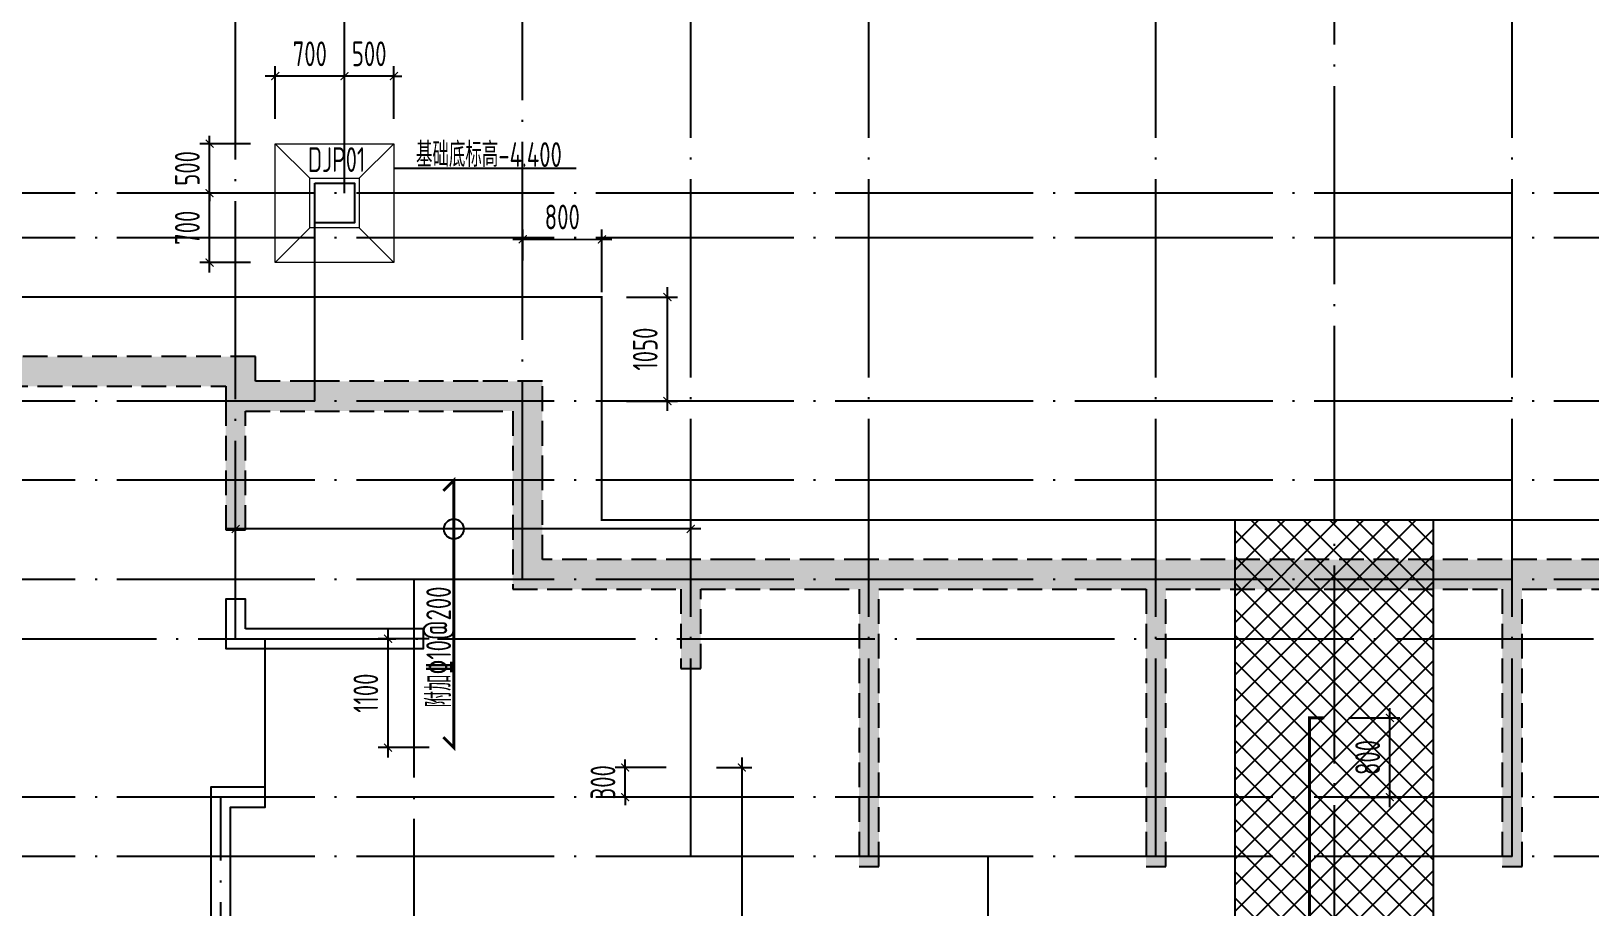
# Model space of a CAD drawing. Extents: x -1058961 to 23600, y -449123 to 2751847.
# Drawn here: x -520260 to -504510, y 26357 to 35200 of the extents above; entities that cross this region are included whole.
import ezdxf
from ezdxf.enums import TextEntityAlignment as Align

# ---------------------------------------------------------------- set-up
doc = ezdxf.new("R2010")
doc.units = 0
doc.header["$LTSCALE"] = 1000
doc.linetypes.add('DASH', pattern=[0.35, 0.25, -0.1])
doc.linetypes.add('DOTE', pattern=[2.42, 2, -0.2, 0.02, -0.2])
doc.layers.get('0').update_dxf_attribs({"linetype": 'CONTINUOUS'})
doc.layers.get('DEFPOINTS').update_dxf_attribs({"linetype": 'CONTINUOUS'})
for name, color, linetype in [('A-DOTE', 10, 'DOTE'), ('DIM_ELEV', 3, 'CONTINUOUS'), ('S-B板配筋', 6, 'CONTINUOUS'), ('S-B板配筋号', 7, 'CONTINUOUS'), ('S-J基础底板', 5, 'CONTINUOUS'), ('S-J基础底板标注', 3, 'CONTINUOUS'), ('S-Q墙填充', 252, 'CONTINUOUS'), ('S-Q墙实线', 6, 'CONTINUOUS'), ('S-Q墙虚线', 6, 'DASH'), ('后浇带', 8, 'CONTINUOUS'), ('独立基础', 2, 'CONTINUOUS')]:
    doc.layers.add(name, color=color, linetype=linetype)
doc.layers.add('独基集中标注', color=7, linetype='CONTINUOUS', lineweight=18)
doc.styles.add('TSSD_DIMENSION', font='Tssdeng.shx', dxfattribs={"width": 0.7, "bigfont": 'tssdchn.shx'})
doc.styles.add('TSSD_REIN', font='tssdeng.shx', dxfattribs={"width": 0.7, "height": 300, "bigfont": 'tssdchn.shx'})
doc.styles.add('样式 1', font='yjkeng.shx', dxfattribs={"width": 0.7, "height": 250, "bigfont": 'yjkchn.shx'})
doc.dimstyles.new('TSSD_100_100$0', dxfattribs={"dimtxt": 300, "dimasz": 80, "dimexe": 100, "dimexo": 250, "dimgap": 100, "dimtad": 1, "dimdec": 0, "dimzin": 0, "dimdsep": 46, "dimtxsty": 'TSSD_DIMENSION', "dimblk": 'ARCHTICK', "dimcen": 0, "dimdle": 100, "dimclrd": 3, "dimclre": 3, "dimclrt": 7, "dimadec": 0, "dimazin": 0, "dimtfac": 1, "dimtdec": 0, "dimtix": 1, "dimtmove": 2, "dimatfit": 3, "dimldrblk": 'ARCHTICK', "dimfxl": 0, "dimtolj": 1, "dimtzin": 0, "dimarcsym": 0})

# ---------------------------------------------------------------- blocks, each defined once
blk = doc.blocks.new('_ArchTick')
at = {"color": 0, "linetype": 'ByBlock', "const_width": 0.15}
blk.add_lwpolyline([(-0.5, -0.5), (0.5, 0.5)], dxfattribs=at)
blk = doc.blocks.new('*D606')
at = {"layer": 'DEFPOINTS', "color": 0}
for p in [(-517794, 34747), (-517794, 34064), (-517094, 34064)]:
    blk.add_point(p, dxfattribs=at)
at = {"layer": 'S-J基础底板标注', "color": 3, "lineweight": -2}
for p, q in [((-517794, 34314), (-517794, 34847)), ((-517094, 34314), (-517094, 34847)), ((-516994, 34747), (-517894, 34747))]:
    blk.add_line(p, q, dxfattribs=at)
at = {"layer": 'S-J基础底板标注', "color": 3, "lineweight": -2, "xscale": 80, "yscale": 80, "zscale": 80}
for p, rotation in [((-517794, 34747), 180.0000007619003), ((-517094, 34747), 7.61900302848062e-07)]:
    blk.add_blockref('_ArchTick', p, dxfattribs=dict(at, rotation=rotation))
at = {"layer": 'S-J基础底板标注', "color": 7, "insert": (-517444, 34972), "char_height": 250, "attachment_point": 5, "rotation": 0, "style": 'TSSD_DIMENSION'}
blk.add_mtext('\\A1;700', dxfattribs=at)
blk = doc.blocks.new('*D607')
at = {"layer": 'DEFPOINTS', "color": 0}
for p in [(-517094, 34747), (-517094, 34064), (-516594, 34064)]:
    blk.add_point(p, dxfattribs=at)
at = {"layer": 'S-J基础底板标注', "color": 3, "lineweight": -2}
for p, q in [((-517094, 34314), (-517094, 34847)), ((-516594, 34314), (-516594, 34847)), ((-517094, 34747), (-517174, 34747)), ((-516594, 34747), (-517094, 34747)), ((-516594, 34747), (-516514, 34747))]:
    blk.add_line(p, q, dxfattribs=at)
at = {"layer": 'S-J基础底板标注', "color": 3, "lineweight": -2, "xscale": 80, "yscale": 80, "zscale": 80}
for p, rotation in [((-517094, 34747), 1.92212176019969e-06), ((-516594, 34747), 180.0000019221217)]:
    blk.add_blockref('_ArchTick', p, dxfattribs=dict(at, rotation=rotation))
at = {"layer": 'S-J基础底板标注', "color": 7, "insert": (-516844, 34972), "char_height": 250, "attachment_point": 5, "rotation": 0, "style": 'TSSD_DIMENSION'}
blk.add_mtext('\\A1;500', dxfattribs=at)
blk = doc.blocks.new('*D627')
at = {"layer": 'DEFPOINTS', "color": 0}
for p in [(-507194, 28265), (-506530, 28265), (-507194, 27465)]:
    blk.add_point(p, dxfattribs=at)
at = {"layer": 'S-J基础底板标注', "color": 3, "lineweight": -2}
for p, q in [((-506530, 27365), (-506530, 28365)), ((-506944, 28265), (-506430, 28265)), ((-506944, 27465), (-506430, 27465))]:
    blk.add_line(p, q, dxfattribs=at)
at = {"layer": 'S-J基础底板标注', "color": 3, "lineweight": -2, "xscale": 80, "yscale": 80, "zscale": 80}
for p, rotation in [((-506530, 28265), 89.99963929214209), ((-506530, 27465), 269.999639292142)]:
    blk.add_blockref('_ArchTick', p, dxfattribs=dict(at, rotation=rotation))
at = {"layer": 'S-J基础底板标注', "color": 7, "insert": (-506755, 27865), "char_height": 250, "attachment_point": 5, "rotation": 89.9996, "style": 'TSSD_DIMENSION'}
blk.add_mtext('\\A1;800', dxfattribs=at)
blk = doc.blocks.new('*D683')
at = {"layer": 'DEFPOINTS', "color": 0, "ltscale": 0.5}
for p in [(-518194, 30173), (-518194, 29665), (-513594, 29665)]:
    blk.add_point(p, dxfattribs=at)
at = {"layer": 'S-J基础底板标注', "color": 3, "lineweight": -2, "ltscale": 0.5}
for p, q in [((-518194, 29915), (-518194, 30273)), ((-513594, 29915), (-513594, 30273)), ((-513494, 30173), (-518294, 30173))]:
    blk.add_line(p, q, dxfattribs=at)
at = {"layer": 'S-J基础底板标注', "color": 3, "lineweight": -2, "ltscale": 0.5, "xscale": 80, "yscale": 80, "zscale": 80}
for p, rotation in [((-518194, 30173), 179.9999957811141), ((-513594, 30173), 359.9999957811141)]:
    blk.add_blockref('_ArchTick', p, dxfattribs=dict(at, rotation=rotation))
blk = doc.blocks.new('*D635')
at = {"layer": 'DEFPOINTS', "color": 0}
for p in [(-518457, 34064), (-517794, 34064), (-517794, 33565)]:
    blk.add_point(p, dxfattribs=at)
at = {"layer": 'S-J基础底板标注', "color": 3, "lineweight": -2}
for p, q in [((-518044, 34064), (-518557, 34064)), ((-518457, 34064), (-518457, 34144)), ((-518457, 33565), (-518457, 34064)), ((-518044, 33565), (-518557, 33565)), ((-518457, 33565), (-518457, 33485))]:
    blk.add_line(p, q, dxfattribs=at)
at = {"layer": 'S-J基础底板标注', "color": 3, "lineweight": -2, "xscale": 80, "yscale": 80, "zscale": 80}
for p, rotation in [((-518457, 34064), 270), ((-518457, 33565), 90)]:
    blk.add_blockref('_ArchTick', p, dxfattribs=dict(at, rotation=rotation))
at = {"layer": 'S-J基础底板标注', "color": 7, "insert": (-518682, 33815), "char_height": 250, "attachment_point": 5, "rotation": 90, "style": 'TSSD_DIMENSION'}
blk.add_mtext('\\A1;500', dxfattribs=at)
blk = doc.blocks.new('*D636')
at = {"layer": 'DEFPOINTS', "color": 0}
for p in [(-518457, 33565), (-517794, 33565), (-517794, 32864)]:
    blk.add_point(p, dxfattribs=at)
at = {"layer": 'S-J基础底板标注', "color": 3, "lineweight": -2}
for p, q in [((-518044, 33565), (-518557, 33565)), ((-518457, 32764), (-518457, 33665)), ((-518044, 32864), (-518557, 32864))]:
    blk.add_line(p, q, dxfattribs=at)
at = {"layer": 'S-J基础底板标注', "color": 3, "lineweight": -2, "xscale": 80, "yscale": 80, "zscale": 80}
for p, rotation in [((-518457, 33565), 90), ((-518457, 32864), 270)]:
    blk.add_blockref('_ArchTick', p, dxfattribs=dict(at, rotation=rotation))
at = {"layer": 'S-J基础底板标注', "color": 7, "insert": (-518682, 33215), "char_height": 250, "attachment_point": 5, "rotation": 90, "style": 'TSSD_DIMENSION'}
blk.add_mtext('\\A1;700', dxfattribs=at)
blk = doc.blocks.new('*D684')
at = {"layer": 'DEFPOINTS', "color": 0, "ltscale": 0.5}
for p in [(-513586, 27765), (-513586, 23964), (-513078, 23964)]:
    blk.add_point(p, dxfattribs=at)
at = {"layer": 'S-J基础底板标注', "color": 3, "lineweight": -2, "ltscale": 0.5}
for p, q in [((-513336, 27765), (-512978, 27765)), ((-513078, 27865), (-513078, 23864)), ((-513336, 23964), (-512978, 23964))]:
    blk.add_line(p, q, dxfattribs=at)
at = {"layer": 'S-J基础底板标注', "color": 3, "lineweight": -2, "ltscale": 0.5, "xscale": 80, "yscale": 80, "zscale": 80}
for p, rotation in [((-513078, 27765), 90.00047044085156), ((-513078, 23964), 270.0004704408515)]:
    blk.add_blockref('_ArchTick', p, dxfattribs=dict(at, rotation=rotation))
blk = doc.blocks.new('*D656')
at = {"layer": 'DEFPOINTS', "color": 0}
for p in [(-514257, 27765), (-513594, 27765), (-513594, 27465)]:
    blk.add_point(p, dxfattribs=at)
at = {"layer": 'S-J基础底板标注', "color": 3, "lineweight": -2}
for p, q in [((-513844, 27765), (-514357, 27765)), ((-514257, 27765), (-514257, 27845)), ((-514257, 27465), (-514257, 27765)), ((-513844, 27465), (-514357, 27465)), ((-514257, 27465), (-514257, 27385))]:
    blk.add_line(p, q, dxfattribs=at)
at = {"layer": 'S-J基础底板标注', "color": 3, "lineweight": -2, "xscale": 80, "yscale": 80, "zscale": 80}
for p, rotation in [((-514257, 27765), 270), ((-514257, 27465), 90)]:
    blk.add_blockref('_ArchTick', p, dxfattribs=dict(at, rotation=rotation))
at = {"layer": 'S-J基础底板标注', "color": 7, "insert": (-514482, 27615), "char_height": 250, "attachment_point": 5, "rotation": 90, "style": 'TSSD_DIMENSION'}
blk.add_mtext('\\A1;300', dxfattribs=at)
blk = doc.blocks.new('20210726.16350016')
at = {"layer": 'A-DOTE'}
for p, q in [((18500, 13100.3), (18500, 21100)), ((19600, 17600), (19600, 21100)), ((21400, 13700), (21400, 21100)), ((23100, 10900), (23100, 21100)), ((24900, 10900), (24900, 21100)), ((27800, 10900), (27800, 21100)), ((29600, 21100), (29600, 3600)), ((31400, 10900), (31400, 21100)), ((55600, 17600), (3600, 17600)), ((19300, 15500), (19300, 17600)), ((55600, 17150), (3600, 17150)), ((55600, 15500), (3600, 15500)), ((55600, 14700), (3600, 14700)), ((55600, 13700), (3600, 13700)), ((20299.8, 13700), (20300, 3600)), ((3600, 13100.3), (55600, 13100.3)), ((18800, 11500), (18800, 13100)), ((55600, 11500), (3600, 11500)), ((18350, 3600), (18350, 11500)), ((55600, 10900), (3600, 10900)), ((26100, 10900), (26100, 3600))]:
    blk.add_line(p, q, dxfattribs=at)
blk = doc.blocks.new('*D1166')
at = {"layer": 'DEFPOINTS', "color": 0}
for p in [(-514493, 33098), (-515294, 32315), (-514494, 32315)]:
    blk.add_point(p, dxfattribs=at)
at = {"layer": 'S-J基础底板标注', "color": 3, "lineweight": -2}
for p, q in [((-515393, 33099), (-514393, 33098)), ((-515294, 32565), (-515293, 33199)), ((-514494, 32565), (-514493, 33198))]:
    blk.add_line(p, q, dxfattribs=at)
at = {"layer": 'S-J基础底板标注', "color": 3, "lineweight": -2, "xscale": 80, "yscale": 80, "zscale": 80}
for p, rotation in [((-515293, 33099), 179.9317860526091), ((-514493, 33098), 359.9317860526091)]:
    blk.add_blockref('_ArchTick', p, dxfattribs=dict(at, rotation=rotation))
at = {"layer": 'S-J基础底板标注', "color": 7, "insert": (-514893, 33324), "char_height": 250, "attachment_point": 5, "rotation": 359.9318, "style": 'TSSD_DIMENSION'}
blk.add_mtext('\\A1;800', dxfattribs=at)
blk = doc.blocks.new('*D1167')
at = {"layer": 'DEFPOINTS', "color": 0}
for p in [(-514494, 32515), (-513830, 32515), (-514494, 31465)]:
    blk.add_point(p, dxfattribs=at)
at = {"layer": 'S-J基础底板标注', "color": 3, "lineweight": -2}
for p, q in [((-513830, 31365), (-513830, 32615)), ((-514244, 32515), (-513730, 32515)), ((-514244, 31465), (-513730, 31465))]:
    blk.add_line(p, q, dxfattribs=at)
at = {"layer": 'S-J基础底板标注', "color": 3, "lineweight": -2, "xscale": 80, "yscale": 80, "zscale": 80}
for p, rotation in [((-513830, 32515), 90), ((-513830, 31465), 270)]:
    blk.add_blockref('_ArchTick', p, dxfattribs=dict(at, rotation=rotation))
at = {"layer": 'S-J基础底板标注', "color": 7, "insert": (-514055, 31990), "char_height": 250, "attachment_point": 5, "rotation": 90, "style": 'TSSD_DIMENSION'}
blk.add_mtext('\\A1;1050', dxfattribs=at)
blk = doc.blocks.new('*D1170')
at = {"layer": 'DEFPOINTS', "color": 0}
for p in [(-516653, 29065), (-515989, 29065), (-515989, 27965)]:
    blk.add_point(p, dxfattribs=at)
at = {"layer": 'S-J基础底板标注', "color": 3, "lineweight": -2}
for p, q in [((-516653, 27865), (-516653, 29165)), ((-516239, 29065), (-516753, 29065)), ((-516239, 27965), (-516753, 27965))]:
    blk.add_line(p, q, dxfattribs=at)
at = {"layer": 'S-J基础底板标注', "color": 3, "lineweight": -2, "xscale": 80, "yscale": 80, "zscale": 80}
for p, rotation in [((-516653, 29065), 89.99869456061482), ((-516653, 27965), 269.9986945606148)]:
    blk.add_blockref('_ArchTick', p, dxfattribs=dict(at, rotation=rotation))
at = {"layer": 'S-J基础底板标注', "color": 7, "insert": (-516878, 28515), "char_height": 250, "attachment_point": 5, "rotation": 89.9987, "style": 'TSSD_DIMENSION'}
blk.add_mtext('\\A1;1100', dxfattribs=at)
blk = doc.blocks.new('20210824.17211196')
at = {"layer": 'S-Q墙填充', "ltscale": 0.5}
h = blk.add_hatch(dxfattribs=at)
h.set_pattern_fill('ARMORED', color=252, scale=30, style=0)
h.set_pattern_definition([(50, (48278.55, 29260.87), (215.17805, -18.82564), [22.5, -247.5]), (355, (48278.55, 29260.87), (-41.6254, 225.65764), [18, -198]), (100.4514, (48296.48, 29259.3), (173.5528, 206.83186), [19.12206, -210.34263]), (46.1842, (48278.55, 29320.87), (320.1723, -49.6557), [33.75, -371.25]), (96.6356, (48305.23, 29316.73), (280.3988, 292.2354), [28.6831, -315.5139]), (351.1842, (48278.55, 29320.87), (280.3986, 292.2356), [27, -297]), (21, (48308.55, 29305.87), (179.07212, -120.78567), [22.5, -247.5]), (326, (48308.55, 29305.87), (72.9946, 217.545), [18, -198]), (71.4514, (48323.47, 29295.8), (252.0668, 96.75915), [19.12206, -210.34263]), (37.5, (48278.55, 29260.87), (3.647957, 99.868156), [0, -195.6, 0, -201, 0, -198.75]), (7.5, (48278.55, 29260.87), (78.92086, 118.32351), [0, -114.6, 0, -191.1, 0, -75.75]), (327.5, (48211.65, 29260.87), (160.14673, -6.76646), [0, -75, 0, -234, 0, -310.5]), (317.5, (48181.65, 29260.87), (174.95585, 30.0315), [0, -97.5, 0, -155.4, 0, -220.5]), (45, (48278.55, 29260.87), (-106.06602, 106.06602), [])])
h.paths.add_polyline_path([(147542, 66729), (145942, 66729), (145542, 66729), (142642, 66729), (142192, 66729), (141292, 66729), (140842, 66729), (139342, 66729), (139342, 67529), (139342, 68529), (138692, 68529), (137042, 68529), (136442, 68529), (136442, 68779), (133242, 68779), (133242, 68529), (132642, 68529), (131042, 68529), (130342, 68529), (130342, 67529), (130342, 66729), (117642, 66729), (117192, 66729), (116292, 66729), (115842, 66729), (114342, 66729), (114342, 67529), (114342, 68529), (113692, 68529), (112042, 68529), (111442, 68529), (111442, 68779), (108242, 68779), (108242, 68529), (107642, 68529), (106042, 68529), (105342, 68529), (105342, 67529), (105342, 66729), (97142, 66729), (97142, 63729), (97142, 61129), (97142, 59029), (99942, 59029), (106442, 59029), (106442, 57829), (107492, 57829), (109842, 57829), (112192, 57829), (113242, 57829), (113242, 59029), (118842, 59029), (119742, 59029), (122342, 59029), (124942, 59029), (125842, 59029), (131442, 59029), (131442, 57829), (132492, 57829), (134842, 57829), (137192, 57829), (138242, 57829), (138242, 59029), (143842, 59029), (144742, 59029), (147542, 59029)])
h.paths.add_polyline_path([(100942, 59329), (100942, 60779), (100742, 60779), (100742, 59329), (99942, 59329), (97442, 59329), (97442, 61129), (97442, 63629), (98142, 63629), (98142, 63829), (97442, 63829), (97442, 66429), (97842, 66429), (98742, 66429), (99042, 66429), (99042, 65779), (99242, 65779), (99242, 66429), (101942, 66429), (101942, 63629), (102142, 63629), (102142, 66429), (102492, 66429), (103392, 66429), (103742, 66429), (103742, 65629), (103942, 65629), (103942, 66429), (105642, 66429), (105642, 67529), (105642, 68229), (106042, 68229), (107642, 68229), (108342, 68229), (108342, 67029), (108542, 67029), (108542, 68329), (108542, 68479), (111142, 68479), (111142, 68329), (111142, 67029), (111342, 67029), (111342, 68229), (112042, 68229), (113692, 68229), (114042, 68229), (114042, 67529), (114042, 66429), (115742, 66429), (115742, 65629), (115942, 65629), (115942, 66429), (116292, 66429), (117192, 66429), (117542, 66429), (117542, 63629), (117742, 63629), (117742, 66429), (120442, 66429), (120442, 63629), (120642, 63629), (120642, 66429), (120942, 66429), (121942, 66429), (122242, 66429), (122242, 66429), (122442, 66429), (122442, 66429), (122742, 66429), (123742, 66429), (124042, 66429), (124042, 63629), (124242, 63629), (124242, 66429), (126942, 66429), (126942, 63629), (127142, 63629), (127142, 66429), (127492, 66429), (128392, 66429), (128742, 66429), (128742, 65629), (128942, 65629), (128942, 66429), (130642, 66429), (130642, 67529), (130642, 68229), (131042, 68229), (132642, 68229), (133342, 68229), (133342, 67029), (133542, 67029), (133542, 68479), (136142, 68479), (136142, 67029), (136342, 67029), (136342, 68229), (137042, 68229), (138692, 68229), (139042, 68229), (139042, 67529), (139042, 66429), (140742, 66429), (140742, 65629), (140942, 65629), (140942, 66429), (141292, 66429), (142192, 66429), (142542, 66429), (142542, 63629), (142742, 63629), (142742, 66429), (145442, 66429), (145442, 65779), (145642, 65779), (145642, 66429), (145942, 66429), (146842, 66429), (147242, 66429), (147242, 63829), (146542, 63829), (146542, 63629), (147242, 63629), (147242, 61129), (147242, 59329), (144742, 59329), (143942, 59329), (143942, 60779), (143742, 60779), (143742, 59329), (138242, 59329), (138242, 59579), (137942, 59579), (137942, 59229), (137942, 58129), (137192, 58129), (134842, 58129), (132492, 58129), (131742, 58129), (131742, 59229), (131742, 59579), (131442, 59579), (131442, 59329), (125942, 59329), (125942, 60779), (125742, 60779), (125742, 59329), (124942, 59329), (122342, 59329), (119742, 59329), (118942, 59329), (118942, 60779), (118742, 60779), (118742, 59329), (113242, 59329), (113242, 59579), (112942, 59579), (112942, 59229), (112942, 58129), (112192, 58129), (109842, 58129), (107492, 58129), (106742, 58129), (106742, 59229), (106742, 59579), (106442, 59579), (106442, 59329)], flags=16)
at = {"layer": 'S-Q墙实线'}
for points in [[(111342, 66029), (111342, 66329), (111142, 66329), (111142, 65829), (111542, 65829), (113142, 65829), (113142, 66029), (111542, 66029)], [(110992, 62329), (110792, 62329), (110792, 62129), (111192, 62129), (111192, 64229), (111542, 64229), (111542, 64429), (110992, 64429)]]:
    blk.add_lwpolyline(points, close=True, dxfattribs=at)
at = {"layer": 'S-Q墙虚线', "linetype": 'ByBlock'}
blk.add_lwpolyline([(112042, 70529), (112442, 70529), (112442, 70129), (112042, 70129)], close=True, dxfattribs=at)
at = {"layer": 'S-Q墙虚线', "color": 6}
for points in [[(130342, 66729), (117642, 66729), (117192, 66729), (116292, 66729), (115842, 66729), (114342, 66729), (114342, 67529), (114342, 68529), (113692, 68529), (112042, 68529), (111442, 68529), (111442, 68779), (108242, 68779)], [(108542, 68479), (111142, 68479), (111142, 68329), (111142, 67029), (111342, 67029), (111342, 68229), (112042, 68229), (113692, 68229), (114042, 68229), (114042, 67529), (114042, 66429), (115742, 66429), (115742, 65629), (115942, 65629), (115942, 66429), (116292, 66429), (117192, 66429), (117542, 66429), (117542, 63629), (117742, 63629), (117742, 66429), (120442, 66429), (120442, 63629), (120642, 63629), (120642, 66429), (120942, 66429), (121942, 66429), (122242, 66429), (122242, 66429), (122442, 66429), (122442, 66429), (122742, 66429), (123742, 66429), (124042, 66429), (124042, 63629), (124242, 63629), (124242, 66429), (126942, 66429)]]:
    blk.add_lwpolyline(points, dxfattribs=at)

msp = doc.modelspace()

# ---------------------------------------------------------------- hatches: boundary and pattern name
at = {"layer": '后浇带'}
h = msp.add_hatch(dxfattribs=at)
h.set_pattern_fill('ANSI37', color=144, scale=1500, angle=90, style=0)
h.set_pattern_definition([(135, (-1608330.23, -1172034.83), (-132.582521, -132.582521), []), (225, (-1608330.23, -1172034.83), (132.582521, -132.582521), [])])
h.paths.add_polyline_path([(-508093.84, 21764.6), (-508093.84, 30264.53), (-506093.84, 30264.53), (-506093.84, 21764.6)])

# ---------------------------------------------------------------- linework, layer by layer
at = {"layer": 'DIM_ELEV'}
msp.add_line((-514751.09, 33814.83), (-516593.83, 33814.83), dxfattribs=at)
at = {"layer": 'S-B板配筋', "const_width": 30}
for points in [[(-516094.96, 28071.16), (-515988.9, 27965.1), (-515988.9, 30664.53), (-516094.96, 30558.46)], [(-507193.85, 28264.8), (-507343.85, 28264.8), (-507343.93, 22364.53), (-507193.93, 22364.53)]]:
    msp.add_lwpolyline(points, dxfattribs=at)
at = {"layer": 'S-J基础底板', "const_width": 20}
msp.add_lwpolyline([(-523693.85, 20264.52), (-515493.82, 20264.52), (-515493.87, 21764.42), (-498693.81, 21764.64), (-498693.85, 20264.44), (-490493.85, 20264.56), (-490493.85, 21564.49), (-481193.87, 21564.53), (-481193.82, 30264.53), (-489493.84, 30264.53), (-489493.84, 32514.53), (-499693.84, 32514.53), (-499693.84, 30264.53), (-514493.84, 30264.53), (-514493.84, 32514.53), (-524693.84, 32514.53), (-524693.84, 30264.53), (-532893.84, 30264.53), (-532893.84, 21564.53), (-523693.81, 21564.53)], close=True, dxfattribs=at)
at = {"layer": 'S-J基础底板标注', "color": 2, "ltscale": 0.5}
msp.add_circle((-515988.9, 30172.72), 100, dxfattribs=at)
at = {"layer": '后浇带', "color": 144}
msp.add_lwpolyline([(-508093.84, 21764.6), (-508093.84, 30264.53), (-506093.84, 30264.53), (-506093.84, 21764.6)], close=True, dxfattribs=at)
at = {"layer": '独立基础', "lineweight": 18}
for p, q in [((-517793.83, 34064.5), (-517443.83, 33714.5)), ((-516593.83, 34064.5), (-516943.83, 33714.5)), ((-517793.83, 32864.5), (-517443.83, 33214.5)), ((-516593.83, 32864.5), (-516943.83, 33214.5))]:
    msp.add_line(p, q, dxfattribs=at)
for points in [[(-517793.83, 34064.5), (-516593.83, 34064.5), (-516593.83, 32864.5), (-517793.83, 32864.5)], [(-517443.83, 33714.5), (-516943.83, 33714.5), (-516943.83, 33214.5), (-517443.83, 33214.5)]]:
    msp.add_lwpolyline(points, close=True, dxfattribs=at)

# ---------------------------------------------------------------- block references
at = {"layer": 'A-DOTE'}
msp.add_blockref('20210726.16350016', (-536693.83, 15964.46), dxfattribs=at)
at = {"layer": 'S-Q墙实线'}
msp.add_blockref('20210824.17211196', (-629436.13, -36864.48), dxfattribs=at)

# ---------------------------------------------------------------- texts
at = {"layer": 'S-B板配筋号', "color": 1, "style": 'TSSD_REIN', "width": 0.7}
msp.add_text('附加%%13210@200', height=250, rotation=90, dxfattribs=at).set_placement((-516017.25, 28370.98))
at = {"layer": '独基集中标注', "style": '样式 1', "width": 0.7}
msp.add_text('DJ%%142P%%14301', height=250, dxfattribs=at).set_placement((-517464.2, 34028.77), align=Align.TOP_LEFT)
msp.add_text('基础底标高-4.400', height=250, dxfattribs=at).set_placement((-516370.74, 33829.17))

# ---------------------------------------------------------------- dimensions: what is measured, and where the dimension line sits
at = {"layer": 'S-J基础底板标注'}
for p1, p2, distance, picture, middle in [((-517093.84, 34064.5), (-517793.83, 34064.5), -682.91, '*D606', (-517443.83, 34972.41)), ((-516593.83, 34064.5), (-517093.84, 34064.5), -682.91, '*D607', (-516843.83, 34972.41)), ((-517793.83, 33564.5), (-517793.83, 34064.5), 663.65, '*D635', (-518682.48, 33814.5)), ((-517793.83, 32864.5), (-517793.83, 33564.5), 663.65, '*D636', (-518682.48, 33214.5)), ((-515293.83, 32315.48), (-514493.82, 32314.53), 783.84, '*D1166', (-514892.62, 33323.84)), ((-514493.82, 31464.5), (-514493.82, 32514.53), -663.65, '*D1167', (-514055.17, 31989.51)), ((-515988.9, 27965.1), (-515988.87, 29064.77), 663.68, '*D1170', (-516877.56, 28514.95)), ((-507193.85, 27464.53), (-507193.85, 28264.75), -663.65, '*D627', (-506755.2, 27864.64)), ((-513593.83, 27464.5), (-513593.83, 27764.97), 663.65, '*D656', (-514482.48, 27614.73))]:
    dim = msp.add_aligned_dim(p1=p1, p2=p2, distance=distance, dimstyle='TSSD_100_100$0', override={"dimtxt": 250}, dxfattribs=at)
    dim.commit()
    dim.dimension.update_dxf_attribs({"geometry": picture, "text_midpoint": middle})
at = {"layer": 'S-J基础底板标注', "color": 2, "ltscale": 0.5}
for p1, p2, distance, picture, middle in [((-513593.83, 29664.5), (-518193.83, 29664.5), -508.22, '*D683', (-515893.83, 30172.72)), ((-513585.93, 27764.94), (-513585.9, 23964.4), 507.94, '*D684', (-513077.98, 25864.68))]:
    dim = msp.add_aligned_dim(p1=p1, p2=p2, distance=distance, text=' ', dimstyle='TSSD_100_100$0', dxfattribs=at)
    dim.commit()
    dim.dimension.update_dxf_attribs({"geometry": picture, "text_midpoint": middle})

doc.saveas('drawing.dxf')
